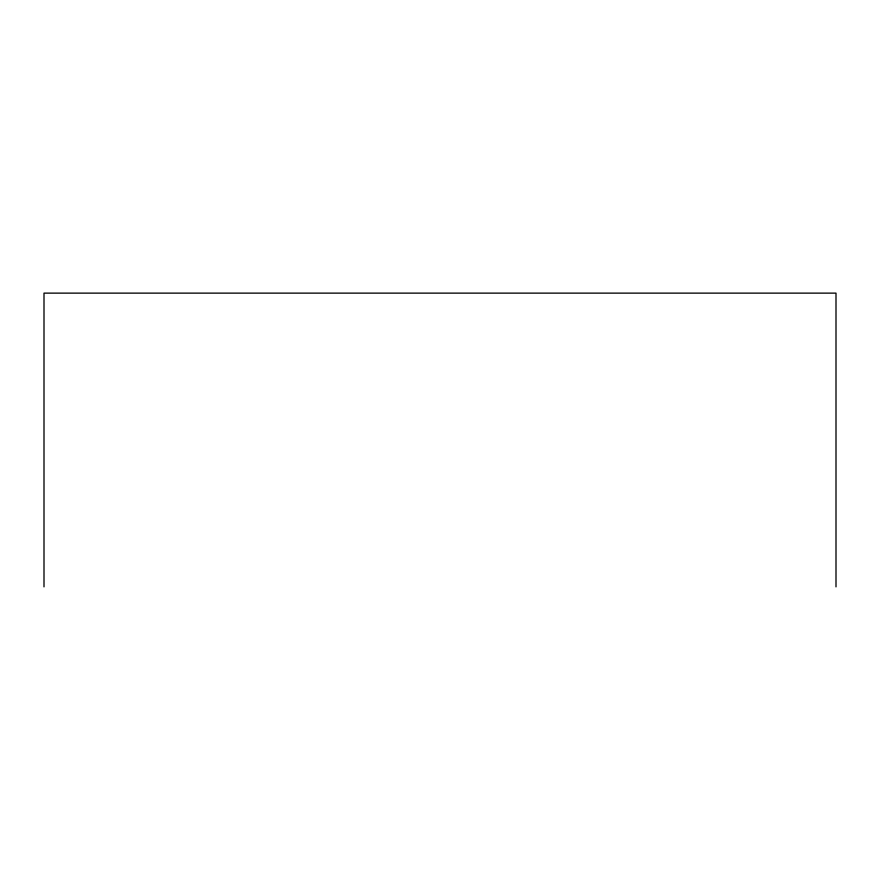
<?xml version="1.0" encoding="UTF-8"?>
<svg xmlns="http://www.w3.org/2000/svg" width="880" height="880" viewBox="0 0 880 880"><rect width="100%" height="100%" fill="white"/><g stroke="black" fill="none" stroke-linecap="round" stroke-linejoin="round"><path stroke-width="1.32" d="M836 586.872L836 293.128L44 293.128L44 586.872"/></g></svg>
